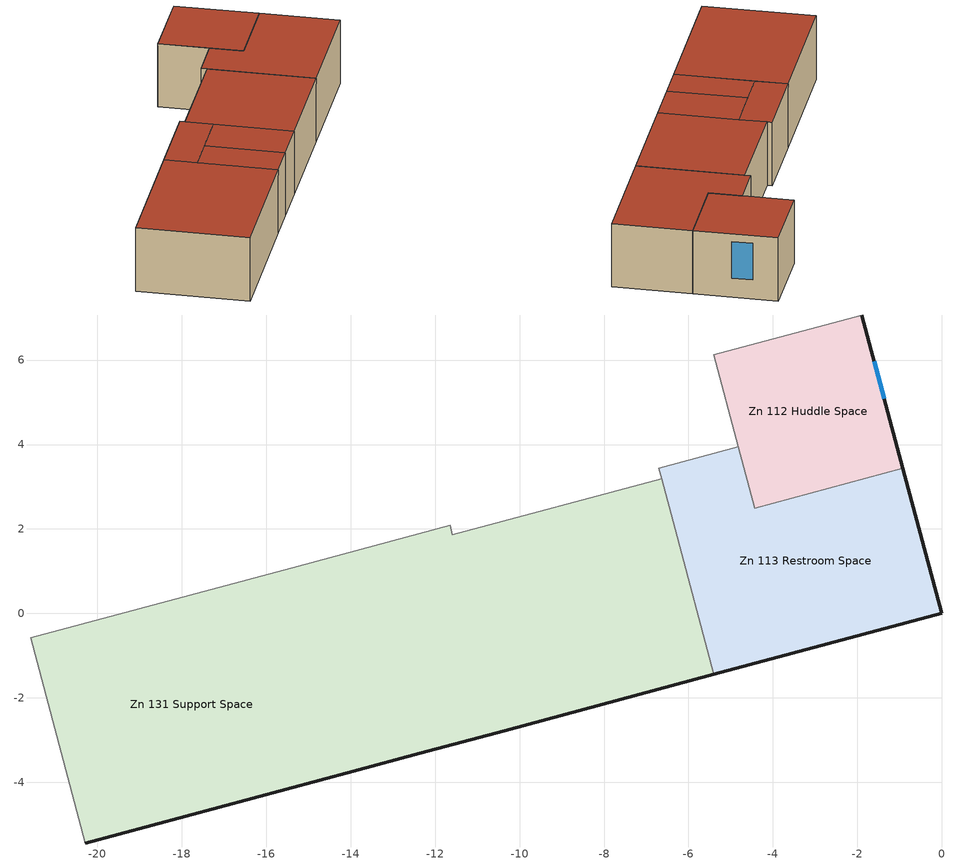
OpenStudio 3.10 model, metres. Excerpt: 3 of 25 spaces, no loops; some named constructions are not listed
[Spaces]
Zn 131 Support Space
 floor outside (ExtSlabCarpet 4in ClimateZone 1-8): -11.64,2.09 -11.59,1.86 -11.27,0.66 -14.86,-0.3 -15.24,1.12 z0; -11.27,0.66 -10.35,-2.77 -12.36,-3.31 -13.28,0.12 z0; -13.28,0.12 -12.36,-3.31 -13.94,-3.74 -14.86,-0.3 z0; -6.64,3.19 -6.32,1.99 -5.4,-1.45 -10.35,-2.77 -11.59,1.86 z0; -15.24,1.12 -13.94,-3.74 -20.29,-5.44 -21.58,-0.58 z0
 wall outside (MetalFrameWallU055): -20.29,-5.44 -13.94,-3.74 -12.36,-3.31 -10.35,-2.77 -5.4,-1.45 z0:3.05
 wall to Zn 111 Open Office Space: -6.64,3.19 -11.59,1.86 -11.64,2.09 -15.24,1.12 -21.58,-0.58 z0:3.05
 wall to Zn 113 Restroom Space: -5.4,-1.45 -6.32,1.99 -6.64,3.19 z0:3.05
 wall to Zn 120 Conference Space: -21.58,-0.58 -20.29,-5.44 z0:3.05
 roof outside (FlatNonresWoodFramingAndOtherRoofU028): -14.86,-0.3 -11.27,0.66 -11.59,1.86 -11.64,2.09 -15.24,1.12 z3.05; -12.36,-3.31 -10.35,-2.77 -11.27,0.66 -13.28,0.12 z3.05; -13.94,-3.74 -12.36,-3.31 -13.28,0.12 -14.86,-0.3 z3.05; -10.35,-2.77 -5.4,-1.45 -6.32,1.99 -6.64,3.19 -11.59,1.86 z3.05; -20.29,-5.44 -13.94,-3.74 -15.24,1.12 -21.58,-0.58 z3.05
Zn 113 Restroom Space
 floor outside (ExtSlabCarpet 4in ClimateZone 1-8): -4.82,3.95 -4.43,2.5 -0.92,3.44 0,0 -5.4,-1.45 -6.32,1.99 -6.71,3.44 z0
 wall outside (MetalFrameWallU055): -5.4,-1.45 0,0 -0.92,3.44 z0:3.05
 wall to Zn 111 Open Office Space: -4.82,3.95 -6.71,3.44 -6.64,3.19 z0:3.05
 wall to Zn 112 Huddle Space: -0.92,3.44 -4.43,2.5 -4.82,3.95 z0:3.05
 roof outside (FlatNonresWoodFramingAndOtherRoofU028): -5.4,-1.45 0,0 -0.92,3.44 -4.43,2.5 -4.82,3.95 -6.71,3.44 -6.32,1.99 z3.05
Zn 112 Huddle Space
 floor outside (ExtSlabCarpet 4in ClimateZone 1-8): -1.89,7.07 -0.92,3.44 -4.43,2.5 -5.4,6.13 z0
 wall outside (MetalFrameWallU055): -0.92,3.44 -1.89,7.07 z0:3.05
 wall to Zn 111 Open Office Space: -1.89,7.07 -5.4,6.13 -4.82,3.95 z0:3.05
 window (Exterior Window - Fixed): -1.36,5.09 -1.6,5.97 z0.91:2.68
 roof outside (FlatNonresWoodFramingAndOtherRoofU028): -4.43,2.5 -0.92,3.44 -1.89,7.07 -5.4,6.13 z3.05
[Schedule:Day]
WaterMainCZ09Jan: 1, 0, 14.2778, 2, 0, 14.2778, 3, 0, 14.2778, 4, 0, 14.2778, 5, 0, 14.2778, 6, 0, 14.2778, 7, 0, 14.2778, 8, 0, 14.2778, 9, 0, 14.2778, 10, 0, 14.2778, 11, 0, 14.2778, 12, 0, 14.2778, 13, 0, 14.2778, 14, 0, 14.2778, 15, 0, 14.2778, 16, 0, 14.2778, 17, 0, 14.2778, 18, 0, 14.2778, 19, 0, 14.2778, 20, 0, 14.2778, 21, 0, 14.2778, 22, 0, 14.2778, 23, 0, 14.2778, 24, 0, 14.2778
WaterMainCZ09Feb: 1, 0, 14.2222, 2, 0, 14.2222, 3, 0, 14.2222, 4, 0, 14.2222, 5, 0, 14.2222, 6, 0, 14.2222, 7, 0, 14.2222, 8, 0, 14.2222, 9, 0, 14.2222, 10, 0, 14.2222, 11, 0, 14.2222, 12, 0, 14.2222, 13, 0, 14.2222, 14, 0, 14.2222, 15, 0, 14.2222, 16, 0, 14.2222, 17, 0, 14.2222, 18, 0, 14.2222, 19, 0, 14.2222, 20, 0, 14.2222, 21, 0, 14.2222, 22, 0, 14.2222, 23, 0, 14.2222, 24, 0, 14.2222
WaterMainCZ09Mar: 1, 0, 14.4444, 2, 0, 14.4444, 3, 0, 14.4444, 4, 0, 14.4444, 5, 0, 14.4444, 6, 0, 14.4444, 7, 0, 14.4444, 8, 0, 14.4444, 9, 0, 14.4444, 10, 0, 14.4444, 11, 0, 14.4444, 12, 0, 14.4444, 13, 0, 14.4444, 14, 0, 14.4444, 15, 0, 14.4444, 16, 0, 14.4444, 17, 0, 14.4444, 18, 0, 14.4444, 19, 0, 14.4444, 20, 0, 14.4444, 21, 0, 14.4444, 22, 0, 14.4444, 23, 0, 14.4444, 24, 0, 14.4444
WaterMainCZ09Apr: 1, 0, 14.8333, 2, 0, 14.8333, 3, 0, 14.8333, 4, 0, 14.8333, 5, 0, 14.8333, 6, 0, 14.8333, 7, 0, 14.8333, 8, 0, 14.8333, 9, 0, 14.8333, 10, 0, 14.8333, 11, 0, 14.8333, 12, 0, 14.8333, 13, 0, 14.8333, 14, 0, 14.8333, 15, 0, 14.8333, 16, 0, 14.8333, 17, 0, 14.8333, 18, 0, 14.8333, 19, 0, 14.8333, 20, 0, 14.8333, 21, 0, 14.8333, 22, 0, 14.8333, 23, 0, 14.8333, 24, 0, 14.8333
WaterMainCZ09May: 1, 0, 14.9444, 2, 0, 14.9444, 3, 0, 14.9444, 4, 0, 14.9444, 5, 0, 14.9444, 6, 0, 14.9444, 7, 0, 14.9444, 8, 0, 14.9444, 9, 0, 14.9444, 10, 0, 14.9444, 11, 0, 14.9444, 12, 0, 14.9444, 13, 0, 14.9444, 14, 0, 14.9444, 15, 0, 14.9444, 16, 0, 14.9444, 17, 0, 14.9444, 18, 0, 14.9444, 19, 0, 14.9444, 20, 0, 14.9444, 21, 0, 14.9444, 22, 0, 14.9444, 23, 0, 14.9444, 24, 0, 14.9444
WaterMainCZ09Jun: 1, 0, 16.2222, 2, 0, 16.2222, 3, 0, 16.2222, 4, 0, 16.2222, 5, 0, 16.2222, 6, 0, 16.2222, 7, 0, 16.2222, 8, 0, 16.2222, 9, 0, 16.2222, 10, 0, 16.2222, 11, 0, 16.2222, 12, 0, 16.2222, 13, 0, 16.2222, 14, 0, 16.2222, 15, 0, 16.2222, 16, 0, 16.2222, 17, 0, 16.2222, 18, 0, 16.2222, 19, 0, 16.2222, 20, 0, 16.2222, 21, 0, 16.2222, 22, 0, 16.2222, 23, 0, 16.2222, 24, 0, 16.2222
WaterMainCZ09Jul: 1, 0, 16.8889, 2, 0, 16.8889, 3, 0, 16.8889, 4, 0, 16.8889, 5, 0, 16.8889, 6, 0, 16.8889, 7, 0, 16.8889, 8, 0, 16.8889, 9, 0, 16.8889, 10, 0, 16.8889, 11, 0, 16.8889, 12, 0, 16.8889, 13, 0, 16.8889, 14, 0, 16.8889, 15, 0, 16.8889, 16, 0, 16.8889, 17, 0, 16.8889, 18, 0, 16.8889, 19, 0, 16.8889, 20, 0, 16.8889, 21, 0, 16.8889, 22, 0, 16.8889, 23, 0, 16.8889, 24, 0, 16.8889
WaterMainCZ09Aug: 1, 0, 17.7222, 2, 0, 17.7222, 3, 0, 17.7222, 4, 0, 17.7222, 5, 0, 17.7222, 6, 0, 17.7222, 7, 0, 17.7222, 8, 0, 17.7222, 9, 0, 17.7222, 10, 0, 17.7222, 11, 0, 17.7222, 12, 0, 17.7222, 13, 0, 17.7222, 14, 0, 17.7222, 15, 0, 17.7222, 16, 0, 17.7222, 17, 0, 17.7222, 18, 0, 17.7222, 19, 0, 17.7222, 20, 0, 17.7222, 21, 0, 17.7222, 22, 0, 17.7222, 23, 0, 17.7222, 24, 0, 17.7222
WaterMainCZ09Sep: 1, 0, 18.0556, 2, 0, 18.0556, 3, 0, 18.0556, 4, 0, 18.0556, 5, 0, 18.0556, 6, 0, 18.0556, 7, 0, 18.0556, 8, 0, 18.0556, 9, 0, 18.0556, 10, 0, 18.0556, 11, 0, 18.0556, 12, 0, 18.0556, 13, 0, 18.0556, 14, 0, 18.0556, 15, 0, 18.0556, 16, 0, 18.0556, 17, 0, 18.0556, 18, 0, 18.0556, 19, 0, 18.0556, 20, 0, 18.0556, 21, 0, 18.0556, 22, 0, 18.0556, 23, 0, 18.0556, 24, 0, 18.0556
WaterMainCZ09Oct: 1, 0, 18, 2, 0, 18, 3, 0, 18, 4, 0, 18, 5, 0, 18, 6, 0, 18, 7, 0, 18, 8, 0, 18, 9, 0, 18, 10, 0, 18, 11, 0, 18, 12, 0, 18, 13, 0, 18, 14, 0, 18, 15, 0, 18, 16, 0, 18, 17, 0, 18, 18, 0, 18, 19, 0, 18, 20, 0, 18, 21, 0, 18, 22, 0, 18, 23, 0, 18, 24, 0, 18
WaterMainCZ09Nov: 1, 0, 16.2778, 2, 0, 16.2778, 3, 0, 16.2778, 4, 0, 16.2778, 5, 0, 16.2778, 6, 0, 16.2778, 7, 0, 16.2778, 8, 0, 16.2778, 9, 0, 16.2778, 10, 0, 16.2778, 11, 0, 16.2778, 12, 0, 16.2778, 13, 0, 16.2778, 14, 0, 16.2778, 15, 0, 16.2778, 16, 0, 16.2778, 17, 0, 16.2778, 18, 0, 16.2778, 19, 0, 16.2778, 20, 0, 16.2778, 21, 0, 16.2778, 22, 0, 16.2778, 23, 0, 16.2778, 24, 0, 16.2778
WaterMainCZ09Dec: 1, 0, 14.6111, 2, 0, 14.6111, 3, 0, 14.6111, 4, 0, 14.6111, 5, 0, 14.6111, 6, 0, 14.6111, 7, 0, 14.6111, 8, 0, 14.6111, 9, 0, 14.6111, 10, 0, 14.6111, 11, 0, 14.6111, 12, 0, 14.6111, 13, 0, 14.6111, 14, 0, 14.6111, 15, 0, 14.6111, 16, 0, 14.6111, 17, 0, 14.6111, 18, 0, 14.6111, 19, 0, 14.6111, 20, 0, 14.6111, 21, 0, 14.6111, 22, 0, 14.6111, 23, 0, 14.6111, 24, 0, 14.6111
OfficeOccupancySun: 1, 0, 0, 2, 0, 0, 3, 0, 0, 4, 0, 0, 5, 0, 0, 6, 0, 0, 7, 0, 0.05, 8, 0, 0.05, 9, 0, 0.05, 10, 0, 0.05, 11, 0, 0.05, 12, 0, 0.05, 13, 0, 0.05, 14, 0, 0.05, 15, 0, 0.05, 16, 0, 0.05, 17, 0, 0.05, 18, 0, 0.05, 19, 0, 0, 20, 0, 0, 21, 0, 0, 22, 0, 0, 23, 0, 0, 24, 0, 0
OfficeOccupancyWD: 1, 0, 0, 2, 0, 0, 3, 0, 0, 4, 0, 0, 5, 0, 0, 6, 0, 0, 7, 0, 0.1, 8, 0, 0.2, 9, 0, 0.95, 10, 0, 0.95, 11, 0, 0.95, 12, 0, 0.95, 13, 0, 0.5, 14, 0, 0.95, 15, 0, 0.95, 16, 0, 0.95, 17, 0, 0.95, 18, 0, 0.3, 19, 0, 0.1, 20, 0, 0.1, 21, 0, 0.1, 22, 0, 0.1, 23, 0, 0.05, 24, 0, 0.05
OfficeOccupancySat: 1, 0, 0, 2, 0, 0, 3, 0, 0, 4, 0, 0, 5, 0, 0, 6, 0, 0, 7, 0, 0.1, 8, 0, 0.1, 9, 0, 0.3, 10, 0, 0.3, 11, 0, 0.3, 12, 0, 0.3, 13, 0, 0.1, 14, 0, 0.1, 15, 0, 0.1, 16, 0, 0.1, 17, 0, 0.1, 18, 0, 0.05, 19, 0, 0.05, 20, 0, 0, 21, 0, 0, 22, 0, 0, 23, 0, 0, 24, 0, 0
OnDay; DataReceptacleAprAugDec; OfficeInfiltrationSun: 1, 0, 1, 2, 0, 1, 3, 0, 1, 4, 0, 1, 5, 0, 1, 6, 0, 1, 7, 0, 1, 8, 0, 1, 9, 0, 1, 10, 0, 1, 11, 0, 1, 12, 0, 1, 13, 0, 1, 14, 0, 1, 15, 0, 1, 16, 0, 1, 17, 0, 1, 18, 0, 1, 19, 0, 1, 20, 0, 1, 21, 0, 1, 22, 0, 1, 23, 0, 1, 24, 0, 1
OffDay: 1, 0, 0, 2, 0, 0, 3, 0, 0, 4, 0, 0, 5, 0, 0, 6, 0, 0, 7, 0, 0, 8, 0, 0, 9, 0, 0, 10, 0, 0, 11, 0, 0, 12, 0, 0, 13, 0, 0, 14, 0, 0, 15, 0, 0, 16, 0, 0, 17, 0, 0, 18, 0, 0, 19, 0, 0, 20, 0, 0, 21, 0, 0, 22, 0, 0, 23, 0, 0, 24, 0, 0
DataOccupancySun: 1, 0, 0, 2, 0, 0, 3, 0, 0, 4, 0, 0, 5, 0, 0, 6, 0, 0, 7, 0, 0, 8, 0, 0.05, 9, 0, 0.05, 10, 0, 0.05, 11, 0, 0.05, 12, 0, 0.05, 13, 0, 0.05, 14, 0, 0.05, 15, 0, 0.05, 16, 0, 0.05, 17, 0, 0.05, 18, 0, 0.05, 19, 0, 0.05, 20, 0, 0.05, 21, 0, 0, 22, 0, 0, 23, 0, 0, 24, 0, 0
DataOccupancyWD: 1, 0, 0, 2, 0, 0, 3, 0, 0, 4, 0, 0, 5, 0, 0.05, 6, 0, 0.1, 7, 0, 0.25, 8, 0, 0.65, 9, 0, 0.65, 10, 0, 0.65, 11, 0, 0.65, 12, 0, 0.6, 13, 0, 0.6, 14, 0, 0.65, 15, 0, 0.65, 16, 0, 0.65, 17, 0, 0.65, 18, 0, 0.4, 19, 0, 0.25, 20, 0, 0.1, 21, 0, 0.05, 22, 0, 0.05, 23, 0, 0.05, 24, 0, 0
DataOccupancySat: 1, 0, 0, 2, 0, 0, 3, 0, 0, 4, 0, 0, 5, 0, 0, 6, 0, 0, 7, 0, 0.05, 8, 0, 0.15, 9, 0, 0.15, 10, 0, 0.15, 11, 0, 0.15, 12, 0, 0.15, 13, 0, 0.15, 14, 0, 0.15, 15, 0, 0.15, 16, 0, 0.15, 17, 0, 0.15, 18, 0, 0.05, 19, 0, 0.05, 20, 0, 0.05, 21, 0, 0, 22, 0, 0, 23, 0, 0, 24, 0, 0
OfficeReceptacleSun; OfficeLightsSun: 1, 0, 0.05, 2, 0, 0.05, 3, 0, 0.05, 4, 0, 0.05, 5, 0, 0.05, 6, 0, 0.05, 7, 0, 0.05, 8, 0, 0.05, 9, 0, 0.05, 10, 0, 0.05, 11, 0, 0.05, 12, 0, 0.05, 13, 0, 0.05, 14, 0, 0.05, 15, 0, 0.05, 16, 0, 0.05, 17, 0, 0.05, 18, 0, 0.05, 19, 0, 0.05, 20, 0, 0.05, 21, 0, 0.05, 22, 0, 0.05, 23, 0, 0.05, 24, 0, 0.05
OfficeReceptacleWD: 1, 0, 0.05, 2, 0, 0.05, 3, 0, 0.05, 4, 0, 0.05, 5, 0, 0.05, 6, 0, 0.1, 7, 0, 0.1, 8, 0, 0.3, 9, 0, 0.9, 10, 0, 0.9, 11, 0, 0.9, 12, 0, 0.9, 13, 0, 0.9, 14, 0, 0.9, 15, 0, 0.9, 16, 0, 0.9, 17, 0, 0.9, 18, 0, 0.5, 19, 0, 0.3, 20, 0, 0.3, 21, 0, 0.2, 22, 0, 0.2, 23, 0, 0.1, 24, 0, 0.05
OfficeReceptacleSat; OfficeLightsSat: 1, 0, 0.05, 2, 0, 0.05, 3, 0, 0.05, 4, 0, 0.05, 5, 0, 0.05, 6, 0, 0.05, 7, 0, 0.1, 8, 0, 0.1, 9, 0, 0.3, 10, 0, 0.3, 11, 0, 0.3, 12, 0, 0.3, 13, 0, 0.15, 14, 0, 0.15, 15, 0, 0.15, 16, 0, 0.15, 17, 0, 0.15, 18, 0, 0.05, 19, 0, 0.05, 20, 0, 0.05, 21, 0, 0.05, 22, 0, 0.05, 23, 0, 0.05, 24, 0, 0.05
DataReceptacleJanMaySep; DataInfiltrationSun; DataInfiltrationWD; DataInfiltrationSat: 1, 0, 0.25, 2, 0, 0.25, 3, 0, 0.25, 4, 0, 0.25, 5, 0, 0.25, 6, 0, 0.25, 7, 0, 0.25, 8, 0, 0.25, 9, 0, 0.25, 10, 0, 0.25, 11, 0, 0.25, 12, 0, 0.25, 13, 0, 0.25, 14, 0, 0.25, 15, 0, 0.25, 16, 0, 0.25, 17, 0, 0.25, 18, 0, 0.25, 19, 0, 0.25, 20, 0, 0.25, 21, 0, 0.25, 22, 0, 0.25, 23, 0, 0.25, 24, 0, 0.25
DataReceptacleFebJunOct: 1, 0, 0.5, 2, 0, 0.5, 3, 0, 0.5, 4, 0, 0.5, 5, 0, 0.5, 6, 0, 0.5, 7, 0, 0.5, 8, 0, 0.5, 9, 0, 0.5, 10, 0, 0.5, 11, 0, 0.5, 12, 0, 0.5, 13, 0, 0.5, 14, 0, 0.5, 15, 0, 0.5, 16, 0, 0.5, 17, 0, 0.5, 18, 0, 0.5, 19, 0, 0.5, 20, 0, 0.5, 21, 0, 0.5, 22, 0, 0.5, 23, 0, 0.5, 24, 0, 0.5
DataReceptacleMarJulNov: 1, 0, 0.75, 2, 0, 0.75, 3, 0, 0.75, 4, 0, 0.75, 5, 0, 0.75, 6, 0, 0.75, 7, 0, 0.75, 8, 0, 0.75, 9, 0, 0.75, 10, 0, 0.75, 11, 0, 0.75, 12, 0, 0.75, 13, 0, 0.75, 14, 0, 0.75, 15, 0, 0.75, 16, 0, 0.75, 17, 0, 0.75, 18, 0, 0.75, 19, 0, 0.75, 20, 0, 0.75, 21, 0, 0.75, 22, 0, 0.75, 23, 0, 0.75, 24, 0, 0.75
OfficeInfiltrationWD: 1, 0, 1, 2, 0, 1, 3, 0, 1, 4, 0, 1, 5, 0, 1, 6, 0, 0.25, 7, 0, 0.25, 8, 0, 0.25, 9, 0, 0.25, 10, 0, 0.25, 11, 0, 0.25, 12, 0, 0.25, 13, 0, 0.25, 14, 0, 0.25, 15, 0, 0.25, 16, 0, 0.25, 17, 0, 0.25, 18, 0, 0.25, 19, 0, 0.25, 20, 0, 0.25, 21, 0, 0.25, 22, 0, 0.25, 23, 0, 0.25, 24, 0, 0.25
OfficeInfiltrationSat: 1, 0, 1, 2, 0, 1, 3, 0, 1, 4, 0, 1, 5, 0, 1, 6, 0, 0.25, 7, 0, 0.25, 8, 0, 0.25, 9, 0, 0.25, 10, 0, 0.25, 11, 0, 0.25, 12, 0, 0.25, 13, 0, 0.25, 14, 0, 0.25, 15, 0, 0.25, 16, 0, 0.25, 17, 0, 0.25, 18, 0, 0.25, 19, 0, 0.25, 20, 0, 1, 21, 0, 1, 22, 0, 1, 23, 0, 1, 24, 0, 1
OfficeLightsWD: 1, 0, 0.05, 2, 0, 0.05, 3, 0, 0.05, 4, 0, 0.05, 5, 0, 0.05, 6, 0, 0.1, 7, 0, 0.1, 8, 0, 0.3, 9, 0, 0.65, 10, 0, 0.65, 11, 0, 0.65, 12, 0, 0.65, 13, 0, 0.65, 14, 0, 0.65, 15, 0, 0.65, 16, 0, 0.65, 17, 0, 0.65, 18, 0, 0.35, 19, 0, 0.3, 20, 0, 0.3, 21, 0, 0.2, 22, 0, 0.2, 23, 0, 0.1, 24, 0, 0.05
DataLightsSun: 1, 0, 0.05, 2, 0, 0.05, 3, 0, 0.05, 4, 0, 0.05, 5, 0, 0.05, 6, 0, 0.1, 7, 0, 0.1, 8, 0, 0.15, 9, 0, 0.15, 10, 0, 0.15, 11, 0, 0.15, 12, 0, 0.15, 13, 0, 0.15, 14, 0, 0.15, 15, 0, 0.15, 16, 0, 0.15, 17, 0, 0.15, 18, 0, 0.1, 19, 0, 0.1, 20, 0, 0.1, 21, 0, 0.05, 22, 0, 0.05, 23, 0, 0.05, 24, 0, 0.05
DataLightsWD: 1, 0, 0.05, 2, 0, 0.05, 3, 0, 0.05, 4, 0, 0.05, 5, 0, 0.1, 6, 0, 0.2, 7, 0, 0.4, 8, 0, 0.7, 9, 0, 0.8, 10, 0, 0.85, 11, 0, 0.85, 12, 0, 0.85, 13, 0, 0.85, 14, 0, 0.85, 15, 0, 0.85, 16, 0, 0.85, 17, 0, 0.85, 18, 0, 0.8, 19, 0, 0.35, 20, 0, 0.1, 21, 0, 0.1, 22, 0, 0.1, 23, 0, 0.1, 24, 0, 0.1
DataLightsSat: 1, 0, 0.05, 2, 0, 0.05, 3, 0, 0.05, 4, 0, 0.05, 5, 0, 0.05, 6, 0, 0.1, 7, 0, 0.15, 8, 0, 0.25, 9, 0, 0.25, 10, 0, 0.25, 11, 0, 0.25, 12, 0, 0.25, 13, 0, 0.25, 14, 0, 0.25, 15, 0, 0.2, 16, 0, 0.2, 17, 0, 0.2, 18, 0, 0.15, 19, 0, 0.1, 20, 0, 0.1, 21, 0, 0.1, 22, 0, 0.1, 23, 0, 0.1, 24, 0, 0.1
OfficeClgSetptSun: 1, 0, 29.4444, 2, 0, 29.4444, 3, 0, 29.4444, 4, 0, 29.4444, 5, 0, 29.4444, 6, 0, 29.4444, 7, 0, 29.4444, 8, 0, 29.4444, 9, 0, 29.4444, 10, 0, 29.4444, 11, 0, 29.4444, 12, 0, 29.4444, 13, 0, 29.4444, 14, 0, 29.4444, 15, 0, 29.4444, 16, 0, 29.4444, 17, 0, 29.4444, 18, 0, 29.4444, 19, 0, 29.4444, 20, 0, 29.4444, 21, 0, 29.4444, 22, 0, 29.4444, 23, 0, 29.4444, 24, 0, 29.4444
OfficeClgSetptWD: 1, 0, 29.4444, 2, 0, 29.4444, 3, 0, 29.4444, 4, 0, 29.4444, 5, 0, 29.4444, 6, 0, 23.8889, 7, 0, 23.8889, 8, 0, 23.8889, 9, 0, 23.8889, 10, 0, 23.8889, 11, 0, 23.8889, 12, 0, 23.8889, 13, 0, 23.8889, 14, 0, 23.8889, 15, 0, 23.8889, 16, 0, 23.8889, 17, 0, 23.8889, 18, 0, 23.8889, 19, 0, 23.8889, 20, 0, 23.8889, 21, 0, 23.8889, 22, 0, 23.8889, 23, 0, 23.8889, 24, 0, 23.8889
OfficeClgSetptSat: 1, 0, 29.4444, 2, 0, 29.4444, 3, 0, 29.4444, 4, 0, 29.4444, 5, 0, 29.4444, 6, 0, 23.8889, 7, 0, 23.8889, 8, 0, 23.8889, 9, 0, 23.8889, 10, 0, 23.8889, 11, 0, 23.8889, 12, 0, 23.8889, 13, 0, 23.8889, 14, 0, 23.8889, 15, 0, 23.8889, 16, 0, 23.8889, 17, 0, 23.8889, 18, 0, 23.8889, 19, 0, 23.8889, 20, 0, 29.4444, 21, 0, 29.4444, 22, 0, 29.4444, 23, 0, 29.4444, 24, 0, 29.4444
DataClgSetptSun; DataClgSetptWD; DataClgSetptSat: 1, 0, 26.6667, 2, 0, 26.6667, 3, 0, 26.6667, 4, 0, 26.6667, 5, 0, 26.6667, 6, 0, 26.6667, 7, 0, 26.6667, 8, 0, 26.6667, 9, 0, 26.6667, 10, 0, 26.6667, 11, 0, 26.6667, 12, 0, 26.6667, 13, 0, 26.6667, 14, 0, 26.6667, 15, 0, 26.6667, 16, 0, 26.6667, 17, 0, 26.6667, 18, 0, 26.6667, 19, 0, 26.6667, 20, 0, 26.6667, 21, 0, 26.6667, 22, 0, 26.6667, 23, 0, 26.6667, 24, 0, 26.6667
OfficeHtgSetptSun; DataHtgSetptSun; DataHtgSetptWD; DataHtgSetptSat: 1, 0, 15.5556, 2, 0, 15.5556, 3, 0, 15.5556, 4, 0, 15.5556, 5, 0, 15.5556, 6, 0, 15.5556, 7, 0, 15.5556, 8, 0, 15.5556, 9, 0, 15.5556, 10, 0, 15.5556, 11, 0, 15.5556, 12, 0, 15.5556, 13, 0, 15.5556, 14, 0, 15.5556, 15, 0, 15.5556, 16, 0, 15.5556, 17, 0, 15.5556, 18, 0, 15.5556, 19, 0, 15.5556, 20, 0, 15.5556, 21, 0, 15.5556, 22, 0, 15.5556, 23, 0, 15.5556, 24, 0, 15.5556
OfficeHtgSetptWD: 1, 0, 15.5556, 2, 0, 15.5556, 3, 0, 15.5556, 4, 0, 15.5556, 5, 0, 15.5556, 6, 0, 21.1111, 7, 0, 21.1111, 8, 0, 21.1111, 9, 0, 21.1111, 10, 0, 21.1111, 11, 0, 21.1111, 12, 0, 21.1111, 13, 0, 21.1111, 14, 0, 21.1111, 15, 0, 21.1111, 16, 0, 21.1111, 17, 0, 21.1111, 18, 0, 21.1111, 19, 0, 21.1111, 20, 0, 21.1111, 21, 0, 21.1111, 22, 0, 21.1111, 23, 0, 21.1111, 24, 0, 21.1111
OfficeHtgSetptSat: 1, 0, 15.5556, 2, 0, 15.5556, 3, 0, 15.5556, 4, 0, 15.5556, 5, 0, 15.5556, 6, 0, 21.1111, 7, 0, 21.1111, 8, 0, 21.1111, 9, 0, 21.1111, 10, 0, 21.1111, 11, 0, 21.1111, 12, 0, 21.1111, 13, 0, 21.1111, 14, 0, 21.1111, 15, 0, 21.1111, 16, 0, 21.1111, 17, 0, 21.1111, 18, 0, 21.1111, 19, 0, 21.1111, 20, 0, 15.5556, 21, 0, 15.5556, 22, 0, 15.5556, 23, 0, 15.5556, 24, 0, 15.5556
Zn 101 Reception Space People Activity Level Default Day; Zn 104 Corridor Space People Activity Level Default Day; Zn 105 Phone Space People Activity Level Default Day; Zn 111A Vestibule Space People Activity Level Default Day; Zn 113 Restroom Space People Activity Level Default Day; Zn 125 Electrical Space People Activity Level Default Day: 24, 0, 146.536
Zn 102 Mail Space People Activity Level Default Day; Zn 103 Copy_Print Space People Activity Level Default Day; Zn 107 Storage Space People Activity Level Default Day; Zn 111 Open Office Space People Activity Level Default Day; Zn 122 Office Space People Activity Level Default Day; Zn 123 Office Space People Activity Level Default Day; Zn 126 Copy Space People Activity Level Default Day; Zn 130 Library Space People Activity Level Default Day: 24, 0, 131.882
Zn 106 Conference Space People Activity Level Default Day; Zn 112 Huddle Space People Activity Level Default Day; Zn 120 Conference Space People Activity Level Default Day; Zn 121 Huddle Space People Activity Level Default Day; Zn 124 Conference Space People Activity Level Default Day; Zn 127 Huddle Space People Activity Level Default Day; Zn 129 Conference Space People Activity Level Default Day; Zn 131 Support Space People Activity Level Default Day: 24, 0, 117.228
Zn 108 Break Room Space People Activity Level Default Day; Zn 109 Dining Space People Activity Level Default Day: 24, 0, 161.189
Zn 128 IT Room Space People Activity Level Default Day: 24, 0, 219.803
[Schedule:Week]
WaterMainCZ09JanWk: WaterMainCZ09Jan, WaterMainCZ09Jan, WaterMainCZ09Jan, WaterMainCZ09Jan, WaterMainCZ09Jan, WaterMainCZ09Jan, WaterMainCZ09Jan, WaterMainCZ09Jan, WaterMainCZ09Jan, WaterMainCZ09Jan, WaterMainCZ09Jan, WaterMainCZ09Jan
WaterMainCZ09FebWk: WaterMainCZ09Feb, WaterMainCZ09Feb, WaterMainCZ09Feb, WaterMainCZ09Feb, WaterMainCZ09Feb, WaterMainCZ09Feb, WaterMainCZ09Feb, WaterMainCZ09Feb, WaterMainCZ09Feb, WaterMainCZ09Feb, WaterMainCZ09Feb, WaterMainCZ09Feb
WaterMainCZ09MarWk: WaterMainCZ09Mar, WaterMainCZ09Mar, WaterMainCZ09Mar, WaterMainCZ09Mar, WaterMainCZ09Mar, WaterMainCZ09Mar, WaterMainCZ09Mar, WaterMainCZ09Mar, WaterMainCZ09Mar, WaterMainCZ09Mar, WaterMainCZ09Mar, WaterMainCZ09Mar
WaterMainCZ09AprWk: WaterMainCZ09Apr, WaterMainCZ09Apr, WaterMainCZ09Apr, WaterMainCZ09Apr, WaterMainCZ09Apr, WaterMainCZ09Apr, WaterMainCZ09Apr, WaterMainCZ09Apr, WaterMainCZ09Apr, WaterMainCZ09Apr, WaterMainCZ09Apr, WaterMainCZ09Apr
WaterMainCZ09MayWk: WaterMainCZ09May, WaterMainCZ09May, WaterMainCZ09May, WaterMainCZ09May, WaterMainCZ09May, WaterMainCZ09May, WaterMainCZ09May, WaterMainCZ09May, WaterMainCZ09May, WaterMainCZ09May, WaterMainCZ09May, WaterMainCZ09May
WaterMainCZ09JunWk: WaterMainCZ09Jun, WaterMainCZ09Jun, WaterMainCZ09Jun, WaterMainCZ09Jun, WaterMainCZ09Jun, WaterMainCZ09Jun, WaterMainCZ09Jun, WaterMainCZ09Jun, WaterMainCZ09Jun, WaterMainCZ09Jun, WaterMainCZ09Jun, WaterMainCZ09Jun
WaterMainCZ09JulWk: WaterMainCZ09Jul, WaterMainCZ09Jul, WaterMainCZ09Jul, WaterMainCZ09Jul, WaterMainCZ09Jul, WaterMainCZ09Jul, WaterMainCZ09Jul, WaterMainCZ09Jul, WaterMainCZ09Jul, WaterMainCZ09Jul, WaterMainCZ09Jul, WaterMainCZ09Jul
WaterMainCZ09AugWk: WaterMainCZ09Aug, WaterMainCZ09Aug, WaterMainCZ09Aug, WaterMainCZ09Aug, WaterMainCZ09Aug, WaterMainCZ09Aug, WaterMainCZ09Aug, WaterMainCZ09Aug, WaterMainCZ09Aug, WaterMainCZ09Aug, WaterMainCZ09Aug, WaterMainCZ09Aug
WaterMainCZ09SepWk: WaterMainCZ09Sep, WaterMainCZ09Sep, WaterMainCZ09Sep, WaterMainCZ09Sep, WaterMainCZ09Sep, WaterMainCZ09Sep, WaterMainCZ09Sep, WaterMainCZ09Sep, WaterMainCZ09Sep, WaterMainCZ09Sep, WaterMainCZ09Sep, WaterMainCZ09Sep
WaterMainCZ09OctWk: WaterMainCZ09Oct, WaterMainCZ09Oct, WaterMainCZ09Oct, WaterMainCZ09Oct, WaterMainCZ09Oct, WaterMainCZ09Oct, WaterMainCZ09Oct, WaterMainCZ09Oct, WaterMainCZ09Oct, WaterMainCZ09Oct, WaterMainCZ09Oct, WaterMainCZ09Oct
WaterMainCZ09NovWk: WaterMainCZ09Nov, WaterMainCZ09Nov, WaterMainCZ09Nov, WaterMainCZ09Nov, WaterMainCZ09Nov, WaterMainCZ09Nov, WaterMainCZ09Nov, WaterMainCZ09Nov, WaterMainCZ09Nov, WaterMainCZ09Nov, WaterMainCZ09Nov, WaterMainCZ09Nov
WaterMainCZ09DecWk: WaterMainCZ09Dec, WaterMainCZ09Dec, WaterMainCZ09Dec, WaterMainCZ09Dec, WaterMainCZ09Dec, WaterMainCZ09Dec, WaterMainCZ09Dec, WaterMainCZ09Dec, WaterMainCZ09Dec, WaterMainCZ09Dec, WaterMainCZ09Dec, WaterMainCZ09Dec
OfficeOccupancyWk: OfficeOccupancySun, OfficeOccupancyWD, OfficeOccupancyWD, OfficeOccupancyWD, OfficeOccupancyWD, OfficeOccupancyWD, OfficeOccupancySat, OfficeOccupancySun, OnDay, OffDay, OfficeOccupancySun, OfficeOccupancySun
DataOccupancyWk: DataOccupancySun, DataOccupancyWD, DataOccupancyWD, DataOccupancyWD, DataOccupancyWD, DataOccupancyWD, DataOccupancySat, DataOccupancySun, OnDay, OffDay, DataOccupancySun, DataOccupancySun
OfficeReceptacleWk: OfficeReceptacleSun, OfficeReceptacleWD, OfficeReceptacleWD, OfficeReceptacleWD, OfficeReceptacleWD, OfficeReceptacleWD, OfficeReceptacleSat, OfficeReceptacleSun, OnDay, OffDay, OfficeReceptacleSun, OfficeReceptacleSun
DataReceptacleJanMaySepWk: DataReceptacleJanMaySep, DataReceptacleJanMaySep, DataReceptacleJanMaySep, DataReceptacleJanMaySep, DataReceptacleJanMaySep, DataReceptacleJanMaySep, DataReceptacleJanMaySep, DataReceptacleJanMaySep, OnDay, OffDay, DataReceptacleJanMaySep, DataReceptacleJanMaySep
DataReceptacleFebJunOctWk: DataReceptacleFebJunOct, DataReceptacleFebJunOct, DataReceptacleFebJunOct, DataReceptacleFebJunOct, DataReceptacleFebJunOct, DataReceptacleFebJunOct, DataReceptacleFebJunOct, DataReceptacleFebJunOct, OnDay, OffDay, DataReceptacleFebJunOct, DataReceptacleFebJunOct
DataReceptacleMarJulNovWk: DataReceptacleMarJulNov, DataReceptacleMarJulNov, DataReceptacleMarJulNov, DataReceptacleMarJulNov, DataReceptacleMarJulNov, DataReceptacleMarJulNov, DataReceptacleMarJulNov, DataReceptacleMarJulNov, OnDay, OffDay, DataReceptacleMarJulNov, DataReceptacleMarJulNov
DataReceptacleAprAugDecWk: DataReceptacleAprAugDec, DataReceptacleAprAugDec, DataReceptacleAprAugDec, DataReceptacleAprAugDec, DataReceptacleAprAugDec, DataReceptacleAprAugDec, DataReceptacleAprAugDec, DataReceptacleAprAugDec, OnDay, OffDay, DataReceptacleAprAugDec, DataReceptacleAprAugDec
OfficeInfiltrationWk: OfficeInfiltrationSun, OfficeInfiltrationWD, OfficeInfiltrationWD, OfficeInfiltrationWD, OfficeInfiltrationWD, OfficeInfiltrationWD, OfficeInfiltrationSat, OfficeInfiltrationSun, OfficeInfiltrationWD, OfficeInfiltrationWD, OfficeInfiltrationSun, OfficeInfiltrationSun
DataInfiltrationWk: DataInfiltrationSun, DataInfiltrationWD, DataInfiltrationWD, DataInfiltrationWD, DataInfiltrationWD, DataInfiltrationWD, DataInfiltrationSat, DataInfiltrationSun, DataInfiltrationWD, DataInfiltrationWD, DataInfiltrationSun, DataInfiltrationSun
OfficeLightsWk: OfficeLightsSun, OfficeLightsWD, OfficeLightsWD, OfficeLightsWD, OfficeLightsWD, OfficeLightsWD, OfficeLightsSat, OfficeLightsSun, OnDay, OffDay, OfficeLightsSun, OfficeLightsSun
DataLightsWk: DataLightsSun, DataLightsWD, DataLightsWD, DataLightsWD, DataLightsWD, DataLightsWD, DataLightsSat, DataLightsSun, OnDay, OffDay, DataLightsSun, DataLightsSun
OfficeClgSetptWk: OfficeClgSetptSun, OfficeClgSetptWD, OfficeClgSetptWD, OfficeClgSetptWD, OfficeClgSetptWD, OfficeClgSetptWD, OfficeClgSetptSat, OfficeClgSetptSun, OfficeClgSetptWD, OfficeClgSetptWD, OfficeClgSetptSun, OfficeClgSetptSun
DataClgSetptWk: DataClgSetptSun, DataClgSetptWD, DataClgSetptWD, DataClgSetptWD, DataClgSetptWD, DataClgSetptWD, DataClgSetptSat, DataClgSetptSun, DataClgSetptWD, DataClgSetptWD, DataClgSetptSun, DataClgSetptSun
OfficeHtgSetptWk: OfficeHtgSetptSun, OfficeHtgSetptWD, OfficeHtgSetptWD, OfficeHtgSetptWD, OfficeHtgSetptWD, OfficeHtgSetptWD, OfficeHtgSetptSat, OfficeHtgSetptSun, OfficeHtgSetptWD, OfficeHtgSetptWD, OfficeHtgSetptSun, OfficeHtgSetptSun
DataHtgSetptWk: DataHtgSetptSun, DataHtgSetptWD, DataHtgSetptWD, DataHtgSetptWD, DataHtgSetptWD, DataHtgSetptWD, DataHtgSetptSat, DataHtgSetptSun, DataHtgSetptWD, DataHtgSetptWD, DataHtgSetptSun, DataHtgSetptSun
[Schedule:Year]
DataReceptacle: 1, 31, DataReceptacleJanMaySepWk, 2, 28, DataReceptacleFebJunOctWk, 3, 31, DataReceptacleMarJulNovWk, 4, 30, DataReceptacleAprAugDecWk, 5, 31, DataReceptacleJanMaySepWk, 6, 30, DataReceptacleFebJunOctWk, 7, 31, DataReceptacleMarJulNovWk, 8, 31, DataReceptacleAprAugDecWk, 9, 30, DataReceptacleJanMaySepWk, 10, 31, DataReceptacleFebJunOctWk, 11, 30, DataReceptacleMarJulNovWk, 12, 31, DataReceptacleAprAugDecWk
OfficeClgSetpt: 12, 31, OfficeClgSetptWk
DataClgSetpt: 12, 31, DataClgSetptWk
OfficeHtgSetpt: 12, 31, OfficeHtgSetptWk
DataHtgSetpt: 12, 31, DataHtgSetptWk
